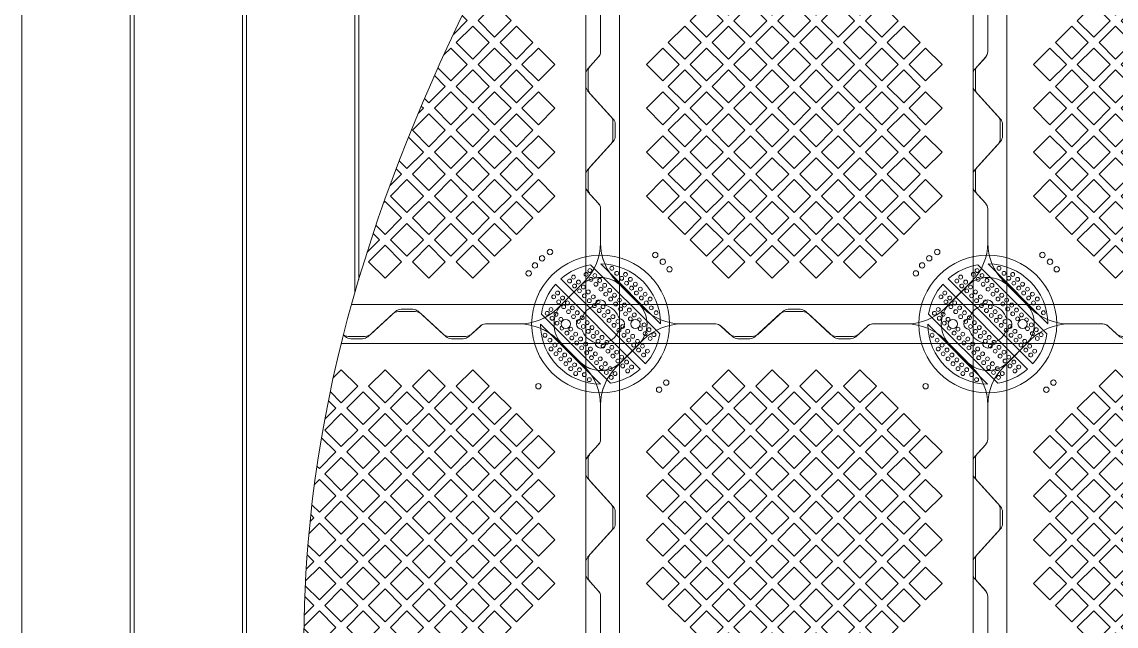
# Model space of a CAD drawing. Extents: x 28691 to 190833, y -3655 to 80068.
# Drawn here: x 49869 to 51282, y 50623 to 51402 of the extents above; entities that cross this region are included whole.
import ezdxf

# ---------------------------------------------------------------- set-up
doc = ezdxf.new("R2010")
doc.units = 0
doc.header["$LTSCALE"] = 10
doc.header["$MEASUREMENT"] = 0
doc.layers.add('2维浮筒', color=7, linetype='Continuous', lineweight=5)
doc.layers.add('码头标注', color=3, linetype='Continuous', lineweight=13)
doc.layers.add('8#槽钢', color=6, linetype='Continuous')
doc.layers.add('浮动码头木地板', color=32, linetype='Continuous')

# ---------------------------------------------------------------- blocks, each defined once
blk = doc.blocks.new('旗华浮筒')
at = {"layer": '2维浮筒', "color": 150, "lineweight": 0}
for p, q in [((-548.8, 526.9), (-526.9, 548.8)), ((-473.2, 548.8), (-444.8, 520.5)), ((-26.8, 548.8), (-55.2, 520.5)), ((26.9, 548.8), (48.8, 526.9)), ((-332.9, 513.4), (-344.7, 502.6)), ((-303.9, 516), (-326.1, 516)), ((-297.1, 513.4), (-264.4, 483.6)), ((-202.9, 513.4), (-235.6, 483.6)), ((-196.1, 516), (-173.9, 516)), ((-167.1, 513.4), (-155.3, 502.6)), ((-395.4, 500), (-351.5, 500)), ((-148.5, 500), (-104.7, 500)), ((-257.6, 481), (-242.4, 481)), ((-548.8, 473.2), (-520.5, 444.8)), ((-479.5, 444.8), (-444.8, 479.5)), ((-20.5, 444.8), (-55.2, 479.5)), ((48.8, 473.2), (20.5, 444.8)), ((-500, 351.5), (-500, 395.4)), ((0, 351.3), (0, 395.4)), ((-513.4, 332.9), (-502.6, 344.7)), ((-16.4, 329.4), (-2.6, 344.5)), ((-516, 303.9), (-516, 326.1)), ((-19, 307.4), (-19, 322.6)), ((-513.4, 297.1), (-483.6, 264.4)), ((-16.4, 300.6), (13.4, 267.9)), ((-250, 257.1), (-228.8, 278.3)), ((-242.9, 250), (-221.7, 271.2)), ((-481, 242.4), (-481, 257.6)), ((16, 238.9), (16, 261.1)), ((-513.4, 202.9), (-483.6, 235.6)), ((-16.4, 199.4), (13.4, 232.1)), ((-516, 196.1), (-516, 173.9)), ((-19, 192.6), (-19, 177.4)), ((-16.4, 170.6), (-2.6, 155.5)), ((-513.4, 167.1), (-502.6, 155.3)), ((-500, 104.7), (-500, 148.5)), ((0, 104.7), (0, 148.7)), ((-548.8, 26.8), (-520.5, 55.2)), ((-444.8, 20.5), (-479.5, 55.2)), ((-55.2, 20.5), (-20.5, 55.2)), ((48.8, 26.8), (20.5, 55.2)), ((-329.4, 16.4), (-344.5, 2.6)), ((-307.4, 19), (-322.6, 19)), ((-300.6, 16.4), (-267.9, -13.4)), ((-199.4, 16.4), (-232.1, -13.4)), ((-192.6, 19), (-177.4, 19)), ((-170.6, 16.4), (-155.5, 2.6)), ((-395.4, 0), (-351.3, 0)), ((-148.7, 0), (-104.7, 0)), ((-526.9, -48.8), (-548.8, -26.9)), ((-473.2, -48.8), (-444.8, -20.5)), ((-261.1, -16), (-238.9, -16)), ((-26.8, -48.8), (-55.2, -20.5)), ((48.8, -26.9), (26.9, -48.8))]:
    blk.add_line(p, q, dxfattribs=at)
for points in [[(-334.9, 398.5), (-313.6, 419.7), (-334.9, 440.9), (-356.1, 419.7)], [(-278.3, 398.5), (-257.1, 419.7), (-278.3, 440.9), (-299.5, 419.7)], [(-221.7, 398.5), (-200.5, 419.7), (-221.7, 440.9), (-242.9, 419.7)], [(-165.1, 398.5), (-143.9, 419.7), (-165.1, 440.9), (-186.4, 419.7)], [(-363.1, 370.2), (-341.9, 391.4), (-363.1, 412.6), (-384.4, 391.4)], [(-306.6, 370.2), (-285.4, 391.4), (-306.6, 412.6), (-327.8, 391.4)], [(-250, 370.2), (-228.8, 391.4), (-250, 412.6), (-271.2, 391.4)], [(-193.4, 370.2), (-172.2, 391.4), (-193.4, 412.6), (-214.6, 391.4)], [(-136.9, 370.2), (-115.6, 391.4), (-136.9, 412.6), (-158.1, 391.4)], [(-391.4, 341.9), (-370.2, 363.1), (-391.4, 384.4), (-412.6, 363.1)], [(-334.9, 341.9), (-313.6, 363.1), (-334.9, 384.4), (-356.1, 363.1)], [(-278.3, 341.9), (-257.1, 363.1), (-278.3, 384.4), (-299.5, 363.1)], [(-221.7, 341.9), (-200.5, 363.1), (-221.7, 384.4), (-242.9, 363.1)], [(-165.1, 341.9), (-143.9, 363.1), (-165.1, 384.4), (-186.4, 363.1)], [(-108.6, 341.9), (-87.4, 363.1), (-108.6, 384.4), (-129.8, 363.1)], [(-419.7, 313.6), (-398.5, 334.9), (-419.7, 356.1), (-440.9, 334.9)], [(-363.1, 313.6), (-341.9, 334.9), (-363.1, 356.1), (-384.4, 334.9)], [(-306.6, 313.6), (-285.4, 334.9), (-306.6, 356.1), (-327.8, 334.9)], [(-250, 313.6), (-228.8, 334.9), (-250, 356.1), (-271.2, 334.9)], [(-193.4, 313.6), (-172.2, 334.9), (-193.4, 356.1), (-214.6, 334.9)], [(-136.9, 313.6), (-115.6, 334.9), (-136.9, 356.1), (-158.1, 334.9)], [(-80.3, 313.6), (-59.1, 334.9), (-80.3, 356.1), (-101.5, 334.9)], [(-391.4, 285.4), (-370.2, 306.6), (-391.4, 327.8), (-412.6, 306.6)], [(-334.9, 285.4), (-313.6, 306.6), (-334.9, 327.8), (-356.1, 306.6)], [(-278.3, 285.4), (-257.1, 306.6), (-278.3, 327.8), (-299.5, 306.6)], [(-221.7, 285.4), (-200.5, 306.6), (-221.7, 327.8), (-242.9, 306.6)], [(-165.1, 285.4), (-143.9, 306.6), (-165.1, 327.8), (-186.4, 306.6)], [(-108.6, 285.4), (-87.4, 306.6), (-108.6, 327.8), (-129.8, 306.6)], [(-419.7, 257.1), (-398.5, 278.3), (-419.7, 299.5), (-440.9, 278.3)], [(-363.1, 257.1), (-341.9, 278.3), (-363.1, 299.5), (-384.4, 278.3)], [(-306.6, 257.1), (-285.4, 278.3), (-306.6, 299.5), (-327.8, 278.3)], [(-193.4, 257.1), (-172.2, 278.3), (-193.4, 299.5), (-214.6, 278.3)], [(-136.9, 257.1), (-115.6, 278.3), (-136.9, 299.5), (-158.1, 278.3)], [(-80.3, 257.1), (-59.1, 278.3), (-80.3, 299.5), (-101.5, 278.3)], [(-391.4, 228.8), (-370.2, 250), (-391.4, 271.2), (-412.6, 250)], [(-334.9, 228.8), (-313.6, 250), (-334.9, 271.2), (-356.1, 250)], [(-278.3, 228.8), (-257.1, 250), (-278.3, 271.2), (-299.5, 250)], [(-165.1, 228.8), (-143.9, 250), (-165.1, 271.2), (-186.4, 250)], [(-108.6, 228.8), (-87.4, 250), (-108.6, 271.2), (-129.8, 250)], [(-419.7, 200.5), (-398.5, 221.7), (-419.7, 242.9), (-440.9, 221.7)], [(-363.1, 200.5), (-341.9, 221.7), (-363.1, 242.9), (-384.4, 221.7)], [(-306.6, 200.5), (-285.4, 221.7), (-306.6, 242.9), (-327.8, 221.7)], [(-250, 200.5), (-228.8, 221.7), (-250, 242.9), (-271.2, 221.7)], [(-193.4, 200.5), (-172.2, 221.7), (-193.4, 242.9), (-214.6, 221.7)], [(-136.9, 200.5), (-115.6, 221.7), (-136.9, 242.9), (-158.1, 221.7)], [(-80.3, 200.5), (-59.1, 221.7), (-80.3, 242.9), (-101.5, 221.7)], [(-391.4, 172.2), (-370.2, 193.4), (-391.4, 214.6), (-412.6, 193.4)], [(-334.9, 172.2), (-313.6, 193.4), (-334.9, 214.6), (-356.1, 193.4)], [(-278.3, 172.2), (-257.1, 193.4), (-278.3, 214.6), (-299.5, 193.4)], [(-221.7, 172.2), (-200.5, 193.4), (-221.7, 214.6), (-242.9, 193.4)], [(-165.1, 172.2), (-143.9, 193.4), (-165.1, 214.6), (-186.4, 193.4)], [(-108.6, 172.2), (-87.4, 193.4), (-108.6, 214.6), (-129.8, 193.4)], [(-419.7, 143.9), (-398.5, 165.1), (-419.7, 186.4), (-440.9, 165.1)], [(-363.1, 143.9), (-341.9, 165.1), (-363.1, 186.4), (-384.4, 165.1)], [(-306.6, 143.9), (-285.4, 165.1), (-306.6, 186.4), (-327.8, 165.1)], [(-250, 143.9), (-228.8, 165.1), (-250, 186.4), (-271.2, 165.1)], [(-193.4, 143.9), (-172.2, 165.1), (-193.4, 186.4), (-214.6, 165.1)], [(-136.9, 143.9), (-115.6, 165.1), (-136.9, 186.4), (-158.1, 165.1)], [(-80.3, 143.9), (-59.1, 165.1), (-80.3, 186.4), (-101.5, 165.1)], [(-391.4, 115.6), (-370.2, 136.9), (-391.4, 158.1), (-412.6, 136.9)], [(-334.9, 115.6), (-313.6, 136.9), (-334.9, 158.1), (-356.1, 136.9)], [(-278.3, 115.6), (-257.1, 136.9), (-278.3, 158.1), (-299.5, 136.9)], [(-221.7, 115.6), (-200.5, 136.9), (-221.7, 158.1), (-242.9, 136.9)], [(-165.1, 115.6), (-143.9, 136.9), (-165.1, 158.1), (-186.4, 136.9)], [(-108.6, 115.6), (-87.4, 136.9), (-108.6, 158.1), (-129.8, 136.9)], [(-363.1, 87.4), (-341.9, 108.6), (-363.1, 129.8), (-384.4, 108.6)], [(-306.6, 87.4), (-285.4, 108.6), (-306.6, 129.8), (-327.8, 108.6)], [(-250, 87.4), (-228.8, 108.6), (-250, 129.8), (-271.2, 108.6)], [(-193.4, 87.4), (-172.2, 108.6), (-193.4, 129.8), (-214.6, 108.6)], [(-136.9, 87.4), (-115.6, 108.6), (-136.9, 129.8), (-158.1, 108.6)], [(-334.9, 59.1), (-313.6, 80.3), (-334.9, 101.5), (-356.1, 80.3)], [(-278.3, 59.1), (-257.1, 80.3), (-278.3, 101.5), (-299.5, 80.3)], [(-221.7, 59.1), (-200.5, 80.3), (-221.7, 101.5), (-242.9, 80.3)], [(-165.1, 59.1), (-143.9, 80.3), (-165.1, 101.5), (-186.4, 80.3)]]:
    blk.add_lwpolyline(points, close=True, dxfattribs=at)
for points in [[(-228.8, 278.3), (-250, 299.5), (-271.2, 278.3), (-250, 257.1)], [(-242.9, 250), (-221.7, 228.8), (-200.5, 250), (-221.7, 271.2)]]:
    blk.add_lwpolyline(points, dxfattribs=at)
for centre in [(-411, 429.4), (-84.8, 424.4), (-429.4, 411), (-419.7, 419.7), (-75.6, 415.2), (-434.7, 92.9), (-424.4, 84.8), (-415.2, 75.6), (-80.3, 80.3), (-407.1, 65.3)]:
    blk.add_circle(centre, 3.5, dxfattribs=at)
for centre, radius, start, end in [((-500, 522), 38, 45, 135), ((0, 522), 38, 45, 135), ((-522, 500), 38, 135, 225), ((-500, 500), 25, 106.2602, 163.7398), ((-500, 524), 7, 0, 180), ((-500, 500), 25, 16.2602, 73.7398), ((0, 500), 25, 106.2602, 163.7398), ((0, 524), 7, 0, 180), ((0, 500), 25, 16.2602, 73.7398), ((22, 500), 38, 315, 45), ((-395.3, 570), 70, 225, 270), ((-326.1, 506), 10, 90, 132.2737), ((-303.9, 506), 10, 47.7263, 90), ((-196.1, 506), 10, 90, 132.2737), ((-173.9, 506), 10, 47.7263, 90), ((-104.7, 570), 70, 270, 315), ((-524, 500), 7, 90, 270), ((-476, 500), 7, 270, 90), ((-395.3, 430), 70, 90, 135), ((-351.5, 510), 10, 270, 312.2737), ((-148.5, 510), 10, 227.7263, 270), ((-104.7, 430), 70, 45, 90), ((-24, 500), 7, 90, 270), ((24, 500), 7, 270, 90), ((-500, 500), 25, 196.2602, 253.7398), ((-500, 500), 25, 286.2602, 343.7398), ((-257.6, 491), 10, 227.7263, 270), ((-242.4, 491), 10, 270, 312.2737), ((0, 500), 25, 196.2602, 253.7398), ((0, 500), 25, 286.2602, 343.7398), ((-500, 476), 7, 180, 0), ((0, 476), 7, 180, 0), ((-570, 395.3), 70, 0, 45), ((-430, 395.3), 70, 135, 180), ((-70, 395.3), 70, 0, 45), ((70, 395.3), 70, 135, 180), ((-510, 351.5), 10, 317.7263, 0), ((-10, 351.3), 10, 317.7263, 0), ((-506, 326.1), 10, 137.7263, 180), ((-9, 322.6), 10, 137.7263, 180), ((-506, 303.9), 10, 180, 222.2737), ((-9, 307.4), 10, 180, 222.2737), ((-491, 257.6), 10, 0, 42.2737), ((6, 261.1), 10, 0, 42.2737), ((-491, 242.4), 10, 317.7263, 0), ((6, 238.9), 10, 317.7263, 0), ((-506, 196.1), 10, 137.7263, 180), ((-9, 192.6), 10, 137.7263, 180), ((-506, 173.9), 10, 180, 222.2737), ((-9, 177.4), 10, 180, 222.2737), ((-10, 148.7), 10, 0, 42.2737), ((-510, 148.5), 10, 0, 42.2737), ((-570, 104.7), 70, 315, 0), ((-430, 104.7), 70, 180, 225), ((-70, 104.7), 70, 315, 0), ((70, 104.7), 70, 180, 225), ((-500, 24), 7, 0, 180), ((0, 24), 7, 0, 180), ((-522, 0), 38, 135, 225), ((-500, 0), 25, 106.2602, 163.7398), ((-500, 0), 25, 16.2602, 73.7398), ((-395.3, 70), 70, 225, 270), ((-322.6, 9), 10, 90, 132.2737), ((-307.4, 9), 10, 47.7263, 90), ((-192.6, 9), 10, 90, 132.2737), ((-177.4, 9), 10, 47.7263, 90), ((-104.7, 70), 70, 270, 315), ((0, 0), 25, 106.2602, 163.7398), ((0, 0), 25, 16.2602, 73.7398), ((22, 0), 38, 315, 45), ((-524, 0), 7, 90, 270), ((-476, 0), 7, 270, 90), ((-395.3, -70), 70, 90, 135), ((-351.3, 10), 10, 270, 312.2737), ((-148.7, 10), 10, 227.7263, 270), ((-104.7, -70), 70, 45, 90), ((-24, 0), 7, 90, 270), ((24, 0), 7, 270, 90), ((-500, 0), 25, 196.2602, 253.7398), ((-500, 0), 25, 286.2602, 343.7398), ((-261.1, -6), 10, 227.7263, 270), ((-238.9, -6), 10, 270, 312.2737), ((0, 0), 25, 196.2602, 253.7398), ((0, 0), 25, 286.2602, 343.7398), ((-500, -24), 7, 180, 0), ((0, -24), 7, 180, 0), ((-500, -22), 38, 225, 315), ((0, -22), 38, 225, 315)]:
    blk.add_arc(centre, radius, start, end, dxfattribs=at)
blk = doc.blocks.new('dsm2')
at = {"color": 150, "lineweight": 5}
for p, q in [((-77.5, 0.3), (-0.3, 77.5)), ((-76.4, -12.8), (12.8, 76.4)), ((-58.2, -51.2), (51.2, 58.2)), ((-51.2, -58.2), (58.2, 51.2)), ((-12.8, -76.4), (76.4, 12.8)), ((0.3, -77.5), (77.5, -0.3))]:
    blk.add_line(p, q, dxfattribs=at)
for centre, radius in [((0, 0), 89), ((-14.5, 71.8), 2.5), ((13.8, 68.9), 2.5), ((-38.5, 57.6), 2.5), ((-32.2, 64), 2.5), ((-27.2, 59), 2.5), ((-20.9, 65.4), 2.5), ((1.1, 56.2), 2.5), ((7.4, 62.6), 2.5), ((12.4, 57.6), 2.5), ((18.7, 64), 2.5), ((28.6, 54.1), 2.5), ((35, 60.5), 2.5), ((40, 55.5), 2.5), ((-51.3, 44.9), 2.5), ((-46.3, 40), 2.5), ((-44.9, 51.3), 2.5), ((-40, 46.3), 2.5), ((-33.6, 52.7), 2.5), ((-11.7, 43.5), 2.5), ((0, 45), 6), ((6, 51.3), 2.5), ((15.9, 41.4), 2.5), ((22.3, 47.7), 2.5), ((27.2, 42.8), 2.5), ((33.6, 49.1), 2.5), ((55.5, 40), 2.5), ((-64, 32.2), 2.5), ((-59, 27.2), 2.5), ((-57.6, 38.5), 2.5), ((-52.7, 33.6), 2.5), ((-24.4, 30.8), 2.5), ((-19.4, 25.8), 2.5), ((-18, 37.1), 2.5), ((-13.1, 32.2), 2.5), ((-6.7, 38.5), 2.5), ((3.2, 28.6), 2.5), ((9.5, 35), 2.5), ((14.5, 30.1), 2.5), ((20.9, 36.4), 2.5), ((42.8, 27.2), 2.5), ((49.1, 33.6), 2.5), ((54.1, 28.6), 2.5), ((60.5, 35), 2.5), ((-71.8, 14.5), 2.5), ((-65.4, 20.9), 2.5), ((-43.5, 11.7), 2.5), ((-37.1, 18), 2.5), ((-32.2, 13.1), 2.5), ((-30.8, 24.4), 2.5), ((-25.8, 19.4), 2.5), ((-9.5, 15.9), 2.5), ((-3.2, 22.3), 2.5), ((1.8, 17.3), 2.5), ((8.1, 23.7), 2.5), ((30.1, 14.5), 2.5), ((36.4, 20.9), 2.5), ((41.4, 15.9), 2.5), ((47.7, 22.3), 2.5), ((57.6, 12.4), 2.5), ((64, 18.7), 2.5), ((68.9, 13.8), 2.5), ((-56.2, -1.1), 2.5), ((-49.9, 5.3), 2.5), ((-44.9, 0.4), 2.5), ((-38.5, 6.7), 2.5), ((-22.3, 3.2), 2.5), ((-17.3, -1.8), 2.5), ((-15.9, 9.5), 2.5), ((-11, 4.6), 2.5), ((-4.6, 11), 2.5), ((17.3, 1.8), 2.5), ((23.7, 8.1), 2.5), ((28.6, 3.2), 2.5), ((35, 9.5), 2.5), ((44.9, -0.4), 2.5), ((51.3, 6), 2.5), ((56.2, 1.1), 2.5), ((62.6, 7.4), 2.5), ((-68.9, -13.8), 2.5), ((-62.6, -7.4), 2.5), ((-57.6, -12.4), 2.5), ((-51.3, -6), 2.5), ((-41.4, -15.9), 2.5), ((-35, -9.5), 2.5), ((-30.1, -14.5), 2.5), ((-28.6, -3.2), 2.5), ((-23.7, -8.1), 2.5), ((4.6, -11), 2.5), ((9.5, -15.9), 2.5), ((11, -4.6), 2.5), ((15.9, -9.5), 2.5), ((22.3, -3.2), 2.5), ((32.2, -13.1), 2.5), ((38.5, -6.7), 2.5), ((43.5, -11.7), 2.5), ((49.9, -5.3), 2.5), ((71.8, -14.5), 2.5), ((-64, -18.7), 2.5), ((-54.1, -28.6), 2.5), ((-47.7, -22.3), 2.5), ((-42.8, -27.2), 2.5), ((-36.4, -20.9), 2.5), ((-14.5, -30.1), 2.5), ((-8.1, -23.7), 2.5), ((-3.2, -28.6), 2.5), ((-1.8, -17.3), 2.5), ((3.2, -22.3), 2.5), ((19.4, -25.8), 2.5), ((25.8, -19.4), 2.5), ((30.8, -24.4), 2.5), ((37.1, -18), 2.5), ((59, -27.2), 2.5), ((65.4, -20.9), 2.5), ((-60.5, -35), 2.5), ((-55.5, -40), 2.5), ((-49.1, -33.6), 2.5), ((-27.2, -42.8), 2.5), ((-20.9, -36.4), 2.5), ((-15.9, -41.4), 2.5), ((-9.5, -35), 2.5), ((0, -45), 6), ((6.7, -38.5), 2.5), ((11.7, -43.5), 2.5), ((13.1, -32.2), 2.5), ((18, -37.1), 2.5), ((24.4, -30.8), 2.5), ((46.3, -40), 2.5), ((52.7, -33.6), 2.5), ((57.6, -38.5), 2.5), ((64, -32.2), 2.5), ((-40, -55.5), 2.5), ((-33.6, -49.1), 2.5), ((-28.6, -54.1), 2.5), ((-22.3, -47.7), 2.5), ((-12.4, -57.6), 2.5), ((-6, -51.3), 2.5), ((-1.1, -56.2), 2.5), ((33.6, -52.7), 2.5), ((38.5, -57.6), 2.5), ((40, -46.3), 2.5), ((44.9, -51.3), 2.5), ((51.3, -44.9), 2.5), ((-35, -60.5), 2.5), ((-18.7, -64), 2.5), ((-13.8, -68.9), 2.5), ((-7.4, -62.6), 2.5), ((14.5, -71.8), 2.5), ((20.9, -65.4), 2.5), ((27.2, -59), 2.5), ((32.2, -64), 2.5)]:
    blk.add_circle(centre, radius, dxfattribs=at)
for centre, radius, start, end in [((0, 0), 77.5, 90.2087, 179.7913), ((0, 0), 77.5, 48.6991, 80.4959), ((-5.3, 49.9), 2.5, 9.9886, 265.1119), ((0, 0), 77.5, 9.5041, 41.3009), ((0, 0), 77.5, 189.5041, 221.3009), ((0, 0), 77.5, 270.2087, 359.7913), ((5.3, -49.9), 2.5, 189.9886, 85.1119), ((0, 0), 77.5, 228.6991, 260.4959)]:
    blk.add_arc(centre, radius, start, end, dxfattribs=at)
blk = doc.blocks.new('ds')
at = {"color": 251, "lineweight": 5, "rotation": 90}
blk.add_blockref('dsm2', (0, 0), dxfattribs=at)

msp = doc.modelspace()

# ---------------------------------------------------------------- linework, layer by layer
at = {"layer": '2维浮筒', "color": 150, "lineweight": 0}
for p, q in [((50616.412, 51363.877), (50616.412, 51407.88)), ((50600.013, 51341.971), (50613.812, 51357.15)), ((50597.412, 51319.977), (50597.412, 51335.245)), ((50600.013, 51313.25), (50629.812, 51280.471)), ((50632.412, 51251.477), (50632.412, 51273.745)), ((50600.013, 51211.971), (50629.812, 51244.75)), ((50597.412, 51205.245), (50597.412, 51189.977)), ((50600.013, 51183.25), (50613.812, 51168.071)), ((50616.412, 51117.19), (50616.412, 51161.345)), ((50595.91, 51067.844), (50561.179, 51033.113)), ((50665.24, 51039.443), (50636.915, 51067.768)), ((50589.58, 51061.439), (50561.254, 51033.113)), ((50643.32, 51061.439), (50665.24, 51039.518)), ((50315.773, 50996.211), (50348.552, 51026.01)), ((50319.273, 50999.211), (50352.052, 51029.01)), ((50377.546, 51028.611), (50355.278, 51028.611)), ((50374.046, 51031.611), (50358.778, 51031.611)), ((50413.552, 50999.211), (50380.773, 51029.01)), ((50417.052, 50996.211), (50384.273, 51026.01)), ((50445.773, 50996.211), (50460.952, 51010.01)), ((50449.273, 50999.211), (50461.152, 51010.01)), ((50511.681, 51012.611), (50467.678, 51012.611)), ((50511.681, 51012.611), (50467.878, 51012.611)), ((50287.052, 50996.211), (50284.333, 50998.682)), ((50312.546, 50996.611), (50290.278, 50996.611)), ((50309.046, 50993.611), (50293.778, 50993.611)), ((50420.278, 50996.611), (50442.546, 50996.611)), ((50423.778, 50993.611), (50439.046, 50993.611)), ((50595.91, 50957.377), (50561.179, 50992.108)), ((50589.58, 50963.782), (50561.254, 50992.108)), ((50665.24, 50985.778), (50636.915, 50957.453)), ((50665.24, 50985.703), (50643.32, 50963.782)), ((50616.412, 50863.877), (50616.412, 50907.88)), ((50600.013, 50841.971), (50613.812, 50857.15)), ((50597.412, 50819.977), (50597.412, 50835.245)), ((50600.013, 50813.25), (50629.812, 50780.471)), ((50632.412, 50751.477), (50632.412, 50773.745)), ((50600.013, 50711.971), (50629.812, 50744.75)), ((50597.412, 50705.245), (50597.412, 50689.977)), ((50600.013, 50683.25), (50613.812, 50668.071)), ((50616.412, 50617.19), (50616.412, 50661.345))]:
    msp.add_line(p, q, dxfattribs=at)
for points in [[(50500.762, 51404.032), (50479.549, 51425.245), (50458.336, 51404.032), (50479.549, 51382.819)], [(50472.478, 51375.748), (50451.265, 51396.961), (50430.052, 51375.748), (50451.265, 51354.534)], [(50529.047, 51375.748), (50507.834, 51396.961), (50486.62, 51375.748), (50507.834, 51354.534)], [(50500.762, 51347.463), (50479.549, 51368.677), (50458.336, 51347.463), (50479.549, 51326.25)], [(50557.331, 51347.463), (50536.118, 51368.677), (50514.905, 51347.463), (50536.118, 51326.25)], [(50472.478, 51319.179), (50451.265, 51340.392), (50430.052, 51319.179), (50451.265, 51297.966)], [(50529.047, 51319.179), (50507.834, 51340.392), (50486.62, 51319.179), (50507.834, 51297.966)], [(50444.194, 51290.895), (50422.981, 51312.108), (50401.768, 51290.895), (50422.981, 51269.682)], [(50500.762, 51290.895), (50479.549, 51312.108), (50458.336, 51290.895), (50479.549, 51269.682)], [(50557.331, 51290.895), (50536.118, 51312.108), (50514.905, 51290.895), (50536.118, 51269.682)], [(50415.91, 51262.611), (50394.696, 51283.824), (50373.483, 51262.611), (50394.696, 51241.397)], [(50472.478, 51262.611), (50451.265, 51283.824), (50430.052, 51262.611), (50451.265, 51241.397)], [(50529.047, 51262.611), (50507.834, 51283.824), (50486.62, 51262.611), (50507.834, 51241.397)], [(50444.194, 51234.326), (50422.981, 51255.54), (50401.768, 51234.326), (50422.981, 51213.113)], [(50500.762, 51234.326), (50479.549, 51255.54), (50458.336, 51234.326), (50479.549, 51213.113)], [(50557.331, 51234.326), (50536.118, 51255.54), (50514.905, 51234.326), (50536.118, 51213.113)], [(50415.91, 51206.042), (50394.696, 51227.255), (50373.483, 51206.042), (50394.696, 51184.829)], [(50472.478, 51206.042), (50451.265, 51227.255), (50430.052, 51206.042), (50451.265, 51184.829)], [(50529.047, 51206.042), (50507.834, 51227.255), (50486.62, 51206.042), (50507.834, 51184.829)], [(50387.625, 51177.758), (50366.412, 51198.971), (50345.199, 51177.758), (50366.412, 51156.545)], [(50444.194, 51177.758), (50422.981, 51198.971), (50401.768, 51177.758), (50422.981, 51156.545)], [(50500.762, 51177.758), (50479.549, 51198.971), (50458.336, 51177.758), (50479.549, 51156.545)], [(50557.331, 51177.758), (50536.118, 51198.971), (50514.905, 51177.758), (50536.118, 51156.545)], [(50415.91, 51149.473), (50394.696, 51170.687), (50373.483, 51149.473), (50394.696, 51128.26)], [(50472.478, 51149.473), (50451.265, 51170.687), (50430.052, 51149.473), (50451.265, 51128.26)], [(50529.047, 51149.473), (50507.834, 51170.687), (50486.62, 51149.473), (50507.834, 51128.26)], [(50387.625, 51121.189), (50366.412, 51142.402), (50345.199, 51121.189), (50366.412, 51099.976)], [(50444.194, 51121.189), (50422.981, 51142.402), (50401.768, 51121.189), (50422.981, 51099.976)], [(50500.762, 51121.189), (50479.549, 51142.402), (50458.336, 51121.189), (50479.549, 51099.976)], [(50359.341, 51092.905), (50338.128, 51114.118), (50316.915, 51092.905), (50338.128, 51071.692)], [(50415.91, 51092.905), (50394.696, 51114.118), (50373.483, 51092.905), (50394.696, 51071.692)], [(50472.478, 51092.905), (50451.265, 51114.118), (50430.052, 51092.905), (50451.265, 51071.692)], [(50359.341, 50932.316), (50338.128, 50953.529), (50316.915, 50932.316), (50338.128, 50911.103)], [(50415.91, 50932.316), (50394.696, 50953.529), (50373.483, 50932.316), (50394.696, 50911.103)], [(50472.478, 50932.316), (50451.265, 50953.529), (50430.052, 50932.316), (50451.265, 50911.103)], [(50331.057, 50904.032), (50309.844, 50925.245), (50288.63, 50904.032), (50309.844, 50882.819)], [(50387.625, 50904.032), (50366.412, 50925.245), (50345.199, 50904.032), (50366.412, 50882.819)], [(50444.194, 50904.032), (50422.981, 50925.245), (50401.768, 50904.032), (50422.981, 50882.819)], [(50500.762, 50904.032), (50479.549, 50925.245), (50458.336, 50904.032), (50479.549, 50882.819)], [(50302.773, 50875.748), (50281.559, 50896.961), (50260.346, 50875.748), (50281.559, 50854.534)], [(50359.341, 50875.748), (50338.128, 50896.961), (50316.915, 50875.748), (50338.128, 50854.534)], [(50415.91, 50875.748), (50394.696, 50896.961), (50373.483, 50875.748), (50394.696, 50854.534)], [(50472.478, 50875.748), (50451.265, 50896.961), (50430.052, 50875.748), (50451.265, 50854.534)], [(50529.047, 50875.748), (50507.834, 50896.961), (50486.62, 50875.748), (50507.834, 50854.534)], [(50331.057, 50847.463), (50309.844, 50868.677), (50288.63, 50847.463), (50309.844, 50826.25)], [(50387.625, 50847.463), (50366.412, 50868.677), (50345.199, 50847.463), (50366.412, 50826.25)], [(50444.194, 50847.463), (50422.981, 50868.677), (50401.768, 50847.463), (50422.981, 50826.25)], [(50500.762, 50847.463), (50479.549, 50868.677), (50458.336, 50847.463), (50479.549, 50826.25)], [(50557.331, 50847.463), (50536.118, 50868.677), (50514.905, 50847.463), (50536.118, 50826.25)], [(50302.773, 50819.179), (50281.559, 50840.392), (50260.346, 50819.179), (50281.559, 50797.966)], [(50359.341, 50819.179), (50338.128, 50840.392), (50316.915, 50819.179), (50338.128, 50797.966)], [(50415.91, 50819.179), (50394.696, 50840.392), (50373.483, 50819.179), (50394.696, 50797.966)], [(50472.478, 50819.179), (50451.265, 50840.392), (50430.052, 50819.179), (50451.265, 50797.966)], [(50529.047, 50819.179), (50507.834, 50840.392), (50486.62, 50819.179), (50507.834, 50797.966)], [(50331.057, 50790.895), (50309.844, 50812.108), (50288.63, 50790.895), (50309.844, 50769.682)], [(50387.625, 50790.895), (50366.412, 50812.108), (50345.199, 50790.895), (50366.412, 50769.682)], [(50444.194, 50790.895), (50422.981, 50812.108), (50401.768, 50790.895), (50422.981, 50769.682)], [(50500.762, 50790.895), (50479.549, 50812.108), (50458.336, 50790.895), (50479.549, 50769.682)], [(50557.331, 50790.895), (50536.118, 50812.108), (50514.905, 50790.895), (50536.118, 50769.682)], [(50302.773, 50762.611), (50281.559, 50783.824), (50260.346, 50762.611), (50281.559, 50741.397)], [(50359.341, 50762.611), (50338.128, 50783.824), (50316.915, 50762.611), (50338.128, 50741.397)], [(50415.91, 50762.611), (50394.696, 50783.824), (50373.483, 50762.611), (50394.696, 50741.397)], [(50472.478, 50762.611), (50451.265, 50783.824), (50430.052, 50762.611), (50451.265, 50741.397)], [(50529.047, 50762.611), (50507.834, 50783.824), (50486.62, 50762.611), (50507.834, 50741.397)], [(50331.057, 50734.326), (50309.844, 50755.54), (50288.63, 50734.326), (50309.844, 50713.113)], [(50387.625, 50734.326), (50366.412, 50755.54), (50345.199, 50734.326), (50366.412, 50713.113)], [(50444.194, 50734.326), (50422.981, 50755.54), (50401.768, 50734.326), (50422.981, 50713.113)], [(50500.762, 50734.326), (50479.549, 50755.54), (50458.336, 50734.326), (50479.549, 50713.113)], [(50557.331, 50734.326), (50536.118, 50755.54), (50514.905, 50734.326), (50536.118, 50713.113)], [(50302.773, 50706.042), (50281.559, 50727.255), (50260.346, 50706.042), (50281.559, 50684.829)], [(50359.341, 50706.042), (50338.128, 50727.255), (50316.915, 50706.042), (50338.128, 50684.829)], [(50415.91, 50706.042), (50394.696, 50727.255), (50373.483, 50706.042), (50394.696, 50684.829)], [(50472.478, 50706.042), (50451.265, 50727.255), (50430.052, 50706.042), (50451.265, 50684.829)], [(50529.047, 50706.042), (50507.834, 50727.255), (50486.62, 50706.042), (50507.834, 50684.829)], [(50331.057, 50677.758), (50309.844, 50698.971), (50288.63, 50677.758), (50309.844, 50656.545)], [(50387.625, 50677.758), (50366.412, 50698.971), (50345.199, 50677.758), (50366.412, 50656.545)], [(50444.194, 50677.758), (50422.981, 50698.971), (50401.768, 50677.758), (50422.981, 50656.545)], [(50500.762, 50677.758), (50479.549, 50698.971), (50458.336, 50677.758), (50479.549, 50656.545)], [(50557.331, 50677.758), (50536.118, 50698.971), (50514.905, 50677.758), (50536.118, 50656.545)], [(50302.773, 50649.473), (50281.559, 50670.687), (50260.346, 50649.473), (50281.559, 50628.26)], [(50359.341, 50649.473), (50338.128, 50670.687), (50316.915, 50649.473), (50338.128, 50628.26)], [(50415.91, 50649.473), (50394.696, 50670.687), (50373.483, 50649.473), (50394.696, 50628.26)], [(50472.478, 50649.473), (50451.265, 50670.687), (50430.052, 50649.473), (50451.265, 50628.26)], [(50529.047, 50649.473), (50507.834, 50670.687), (50486.62, 50649.473), (50507.834, 50628.26)], [(50331.057, 50621.189), (50309.844, 50642.402), (50288.63, 50621.189), (50309.844, 50599.976)], [(50387.625, 50621.189), (50366.412, 50642.402), (50345.199, 50621.189), (50366.412, 50599.976)], [(50444.194, 50621.189), (50422.981, 50642.402), (50401.768, 50621.189), (50422.981, 50599.976)], [(50500.762, 50621.189), (50479.549, 50642.402), (50458.336, 50621.189), (50479.549, 50599.976)]]:
    msp.add_lwpolyline(points, close=True, dxfattribs=at)
for points in [[(50425.927, 51385.765), (50444.194, 51404.032), (50437.698, 51410.528)], [(50406.285, 51342.946), (50422.981, 51326.25), (50444.194, 51347.463), (50422.981, 51368.677), (50413.742, 51359.438)], [(50389.056, 51303.606), (50394.696, 51297.966), (50415.91, 51319.179), (50401.926, 51333.162)], [(50380.796, 51284.065), (50387.625, 51290.895), (50384.837, 51293.684)], [(50356.357, 51223.169), (50366.412, 51213.113), (50387.625, 51234.326), (50368.329, 51253.622)], [(50344.24, 51190.941), (50359.341, 51206.042), (50352.447, 51212.936)], [(50326.302, 51140.086), (50338.128, 51128.26), (50359.341, 51149.473), (50338.128, 51170.687), (50336.255, 51168.814)], [(50314.751, 51104.884), (50331.057, 51121.189), (50322.751, 51129.495)], [(50267.33, 50925.332), (50281.559, 50911.103), (50302.773, 50932.316), (50281.559, 50953.529), (50271.146, 50943.116)], [(50260.314, 50889.858), (50274.488, 50904.032), (50264.922, 50913.598)], [(50250.193, 50829.332), (50253.275, 50826.25), (50274.488, 50847.463), (50256.031, 50865.921)], [(50243.62, 50779.337), (50253.275, 50769.682), (50274.488, 50790.895), (50253.275, 50812.108), (50246.886, 50805.719)], [(50238.561, 50727.828), (50253.275, 50713.113), (50274.488, 50734.326), (50253.275, 50755.54), (50239.782, 50742.046)], [(50241.28, 50757.686), (50246.204, 50762.611), (50242.207, 50766.608)], [(50236.315, 50696.153), (50246.204, 50706.042), (50237.551, 50714.695)], [(50235.152, 50674.668), (50253.275, 50656.545), (50274.488, 50677.758), (50253.275, 50698.971), (50235.474, 50681.17)], [(50233.786, 50637.055), (50246.204, 50649.473), (50234.563, 50661.114)], [(50233.433, 50619.818), (50253.275, 50599.976), (50274.488, 50621.189), (50253.275, 50642.402), (50233.479, 50622.606)]]:
    msp.add_lwpolyline(points, dxfattribs=at)
for centre in [(50551.099, 51105.501), (50540.846, 51097.369), (50523.522, 51077.924), (50531.653, 51088.177), (50536.118, 50932.316)]:
    msp.add_circle(centre, 3.5, dxfattribs=at)
for centre, radius, start, end in [((50606.412, 51363.877), 10, 317.726278, 0), ((50607.412, 51335.245), 10, 137.726278, 180), ((50607.412, 51319.977), 10, 180, 222.273722), ((50622.412, 51273.745), 10, 0, 42.273722), ((50622.412, 51251.477), 10, 317.726278, 0), ((50607.412, 51205.245), 10, 137.726278, 180), ((50607.412, 51189.977), 10, 180, 222.273722), ((50606.412, 51161.345), 10, 0, 42.273722), ((50546.412, 51117.341), 70, 315.000017, 0), ((50686.412, 51117.266), 70, 180, 224.999983), ((50616.45, 51034.569), 38, 44.999983, 135.000017), ((50616.412, 51012.611), 25, 106.260216, 163.739812), ((50616.412, 51012.611), 25, 106.260216, 163.739812), ((50616.412, 51036.611), 7, 0, 180), ((50616.412, 51036.611), 7, 0, 180), ((50616.412, 51012.611), 25, 16.260188, 73.739784), ((50616.412, 51012.611), 25, 16.260188, 73.739784), ((50638.37, 51012.648), 38, 315.000017, 44.999983), ((50638.37, 51012.573), 38, 315.000017, 44.999983), ((50355.278, 51018.611), 10, 90, 132.273722), ((50358.778, 51021.611), 10, 90, 132.273722), ((50374.046, 51021.611), 10, 47.726278, 90), ((50377.546, 51018.611), 10, 47.726278, 90), ((50511.681, 51082.611), 70, 270, 315.000017), ((50511.757, 51082.611), 70, 270, 315.000017), ((50467.678, 51002.611), 10, 90, 132.273722), ((50467.878, 51002.611), 10, 90, 132.273722), ((50511.681, 50942.611), 70, 44.999983, 90), ((50511.757, 50942.611), 70, 44.999983, 90), ((50592.412, 51012.611), 7, 90, 270), ((50592.412, 51012.611), 7, 90, 270), ((50640.412, 51012.611), 7, 270, 90), ((50640.412, 51012.611), 7, 270, 90), ((50290.278, 51006.611), 10, 233.352081, 270), ((50293.778, 51003.611), 10, 227.726278, 270), ((50309.046, 51003.611), 10, 270, 312.273722), ((50312.546, 51006.611), 10, 270, 312.273722), ((50420.278, 51006.611), 10, 227.726278, 270), ((50423.778, 51003.611), 10, 227.726278, 270), ((50439.046, 51003.611), 10, 270, 312.273722), ((50442.546, 51006.611), 10, 270, 312.273722), ((50616.412, 51012.611), 25, 196.260188, 253.739784), ((50616.412, 51012.611), 25, 196.260188, 253.739784), ((50616.412, 51012.611), 25, 286.260216, 343.739812), ((50616.412, 51012.611), 25, 286.260216, 343.739812), ((50616.412, 50988.611), 7, 180, 0), ((50616.412, 50988.611), 7, 180, 0), ((50616.45, 50990.653), 38, 224.999983, 315.000017), ((50546.412, 50907.88), 70, 0, 44.999983), ((50686.412, 50907.955), 70, 135.000017, 180), ((50606.412, 50863.877), 10, 317.726278, 0), ((50607.412, 50835.245), 10, 137.726278, 180), ((50607.412, 50819.977), 10, 180, 222.273722), ((50622.412, 50773.745), 10, 0, 42.273722), ((50622.412, 50751.477), 10, 317.726278, 0), ((50607.412, 50705.245), 10, 137.726278, 180), ((50607.412, 50689.977), 10, 180, 222.273722), ((50606.412, 50661.345), 10, 0, 42.273722)]:
    msp.add_arc(centre, radius, start, end, dxfattribs=at)
at = {"layer": '8#槽钢', "lineweight": 0}
for points in [[(51097.549, 52043.562), (51097.549, 49780.562)], [(51140.97, 49780.562), (51140.97, 52043.562)], [(50640.97, 49780.562), (50640.97, 51774.088)], [(50597.549, 51703.522), (50597.549, 49780.562)], [(52398.825, 51037.611), (50294.699, 51037.611)], [(50281.554, 50987.611), (52398.825, 50987.611)]]:
    msp.add_lwpolyline(points, dxfattribs=at)
at = {"layer": '浮动码头木地板', "lineweight": 0}
for points in [[(50009.162, 49721.725), (50009.162, 52297.611), (49869.162, 52297.611), (49869.162, 49721.725)], [(50154.066, 49721.725), (50154.066, 52297.611), (50014.066, 52297.611), (50014.066, 49721.725)], [(50299.066, 51053.059), (50299.066, 52297.611), (50159.066, 52297.611), (50159.066, 49721.725)], [(50444.066, 51423.673), (50444.066, 52297.611), (50304.066, 52297.611), (50304.066, 51070.159)]]:
    msp.add_lwpolyline(points, dxfattribs=at)
at = {"layer": '码头标注', "lineweight": 0}
msp.add_open_spline([(51016.836, 52322.692), (50651.524, 51811.571), (50012.216, 50917.091), (50346.553, 49843.664), (50355.822, 49675.64)], degree=3, knots=[0, 0, 0, 0, 1771.75837377, 3100.63666327, 3100.63666327, 3100.63666327, 3100.63666327], dxfattribs=at)

# ---------------------------------------------------------------- block references
at = {"layer": '2维浮筒', "lineweight": 0, "rotation": 90}
for p in [(51116.412, 51512.611), (51616.412, 51512.611), (51116.412, 51012.611), (51616.412, 51012.611)]:
    msp.add_blockref('旗华浮筒', p, dxfattribs=at)
at = {"layer": '2维浮筒', "color": 8, "lineweight": 0, "rotation": 90}
msp.add_blockref('dsm2', (50616.412, 51012.611), dxfattribs=at)
at = {"layer": '2维浮筒', "color": 8, "lineweight": 0}
msp.add_blockref('ds', (51116.412, 51012.611), dxfattribs=at)

doc.saveas('drawing.dxf')
